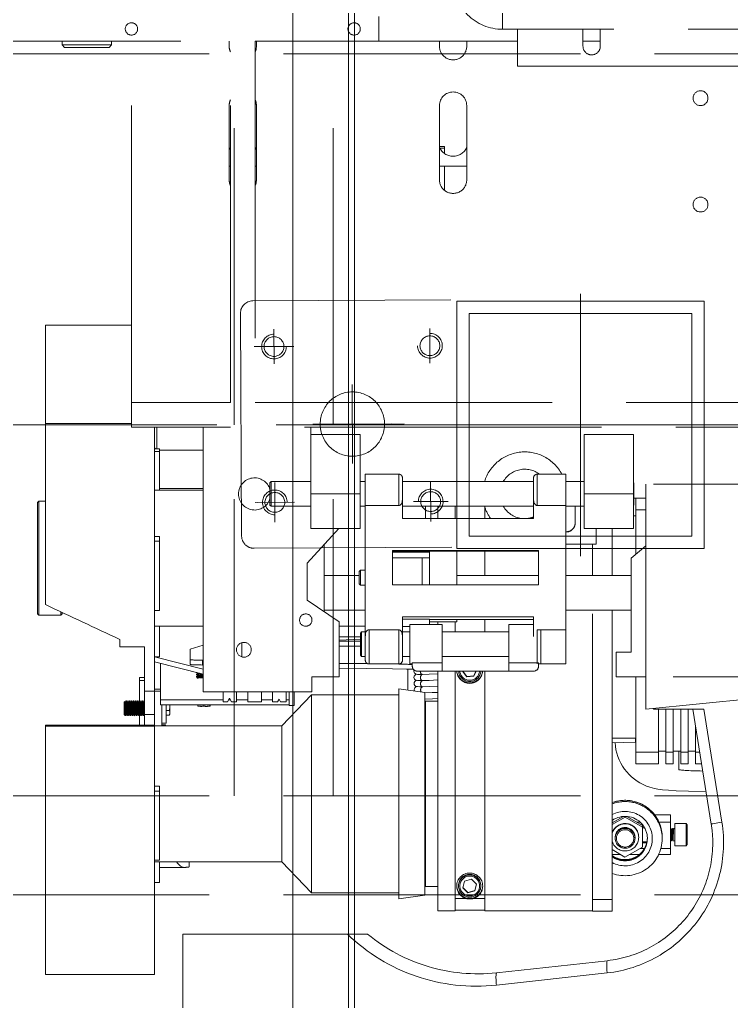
# Model space of a CAD drawing. Header units: millimetres. Extents: x 163705 to 1616509, y 81827 to 302547.
# Drawn here: x 598448.2 to 598735.9, y 146373.1 to 146770 of the extents above; entities that cross this region are included whole.
import ezdxf

# ---------------------------------------------------------------- set-up
doc = ezdxf.new("R2010")
doc.units = ezdxf.units.MM
doc.header["$LTSCALE"] = 10
doc.linetypes.add('ACAD_ISO02W100', pattern=[15, 12, -3])
doc.layers.add('1-虚线', color=8, linetype='ACAD_ISO02W100', lineweight=0)
doc.layers.add('1-设备轮廓', color=2, linetype='Continuous', lineweight=18)

# ---------------------------------------------------------------- blocks, each defined once
blk = doc.blocks.new('A$C3984b98f')
for p, q in [((66.85, 348.7), (66.85, 509.7)), ((-104.7, 364.37), (-59.92, 369.26)), ((-60, 364.28), (-104.77, 359.39)), ((78.29, 365.04), (78.29, 306.63)), ((122.29, 365.04), (78.29, 365.04)), ((122.29, 365.04), (122.29, 306.63)), ((-6.89, 348.7), (-7.86, 348.7)), ((0.28, 348.7), (-6.89, 348.7)), ((66.85, 348.7), (0.28, 348.7)), ((-106.71, 339.44), (-106.71, 334.64)), ((-106.71, 339.44), (-98.71, 339.44)), ((-98.71, 339.22), (-98.71, 339.44)), ((-55.21, 339.22), (-98.71, 339.22)), ((-98.71, 339.22), (-98.71, 217.7)), ((-55.21, 339.22), (-55.21, 242.32)), ((-55.21, 339), (-55.21, 334.21)), ((-43.21, 339), (-55.21, 339)), ((-36.21, 339.22), (-43.21, 339.22)), ((-43.21, 242.32), (-43.21, 339.22)), ((-43.21, 334.21), (-43.21, 339)), ((-36.21, 339.22), (-36.21, 242.34)), ((-106.71, 217.7), (-106.71, 334.64)), ((-98.71, 334.64), (-106.71, 334.64)), ((-50.71, 334.21), (-55.21, 334.21)), ((-55.21, 334.21), (-55.21, 242.32)), ((-43.21, 334.21), (-47.51, 334.21)), ((-30.92, 332.94), (-20.42, 334.44)), ((-20.42, 334.44), (-20.42, 325.39)), ((-243.86, 332.81), (256.14, 332.81)), ((-51.15, 331.2), (-51.87, 328.43)), ((-51.15, 331.06), (-51.84, 328.4)), ((-48.4, 331.98), (-51.15, 331.2)), ((-48.4, 331.83), (-51.15, 331.06)), ((-51.15, 331.06), (-51.15, 331.2)), ((-46.35, 329.97), (-48.4, 331.98)), ((-48.4, 331.83), (-48.4, 331.98)), ((-46.38, 329.86), (-48.4, 331.83)), ((-47.06, 327.2), (-46.35, 329.97)), ((-36.21, 293.47), (-36.21, 329.44)), ((-36.21, 329.44), (-31.21, 329.44)), ((-31.21, 293.47), (-31.21, 329.44)), ((-30.92, 332.94), (-30.92, 324.21)), ((-20.42, 331.94), (14.79, 331.94)), ((14.79, 293.58), (14.79, 331.94)), ((26.79, 319.44), (14.79, 331.94)), ((-53.61, 329.17), (-53.61, 328.99)), ((-51.87, 328.43), (-49.82, 326.43)), ((-49.82, 326.43), (-47.06, 327.2)), ((-44.61, 329.18), (-44.61, 329)), ((-30.92, 327.94), (-31.21, 327.94)), ((76.29, 327.81), (78.29, 327.81)), ((76.29, 327.81), (76.29, 319.44)), ((-30.92, 324.21), (-30.92, 250.94)), ((-20.42, 325.39), (-20.42, 249.44)), ((64.29, 321.5), (64.29, 319.45)), ((76.29, 321.7), (66.13, 321.7)), ((26.79, 293.07), (26.79, 319.44)), ((26.79, 319.44), (78.29, 319.44)), ((76.29, 318.79), (78.29, 318.79)), ((76.29, 290.81), (76.29, 318.79)), ((-130.21, 314.02), (-130.21, 316.49)), ((-130.21, 316.49), (-125.46, 316.49)), ((-130.21, 314.02), (-126.38, 314.02)), ((-130.21, 303.45), (-130.21, 314.02)), ((-119.73, 314.02), (-117.99, 314.02)), ((-118.9, 313.5), (-111.87, 317.5)), ((-117.64, 316.49), (-113.65, 316.49)), ((-111.87, 317.5), (-106.71, 314.48)), ((-110.14, 316.49), (-106.71, 316.49)), ((-137.03, 312.49), (-136.53, 312.99)), ((-137.03, 312.49), (-137.03, 309.39)), ((-136.53, 309.5), (-136.53, 312.99)), ((-136.53, 312.99), (-132.03, 312.99)), ((-132.03, 309.5), (-132.03, 312.99)), ((-132.03, 310.99), (-131.22, 310.99)), ((-130.94, 310.36), (-131.25, 310.88)), ((-130.9, 310.45), (-131.21, 310.98)), ((-130.62, 310.88), (-130.94, 310.36)), ((-130.6, 310.98), (-130.92, 310.43)), ((-130.59, 310.99), (-130.47, 310.99)), ((-130.21, 310.39), (-130.5, 310.88)), ((-130.21, 310.55), (-130.46, 310.98)), ((-126.92, 310.04), (-126.92, 309.55)), ((-126.92, 309.55), (-126.92, 310.04)), ((-120.74, 311.33), (-118.91, 311.33)), ((-118.91, 311.54), (-120.69, 311.54)), ((-120.68, 311.61), (-118.91, 311.61)), ((-118.9, 311.81), (-120.63, 311.82)), ((-118.94, 305.43), (-118.9, 313.5)), ((-115.92, 309.94), (-115.92, 309.55)), ((-107.92, 309.94), (-107.92, 309.55)), ((-137.03, 309.39), (-137.03, 304.49)), ((-136.53, 303.99), (-136.53, 309.5)), ((-132.03, 303.99), (-132.03, 309.5)), ((-132.03, 305.99), (-131.59, 305.99)), ((-131.26, 306.55), (-131.58, 306)), ((-131.19, 307.06), (-131.5, 306.66)), ((-131.06, 308.93), (-131.38, 309.05)), ((-130.97, 306), (-131.28, 306.52)), ((-130.87, 306.66), (-131.19, 307.06)), ((-130.75, 309.05), (-131.06, 308.93)), ((-130.96, 305.99), (-130.84, 305.99)), ((-130.51, 306.55), (-130.83, 306)), ((-130.44, 307.06), (-130.75, 306.66)), ((-130.31, 308.93), (-130.63, 309.05)), ((-130.22, 306), (-130.53, 306.52)), ((-130.21, 306.77), (-130.44, 307.06)), ((-130.21, 308.97), (-130.31, 308.93)), ((-130.21, 305.99), (-130.21, 305.99)), ((-119.77, 305.65), (-118.94, 305.65)), ((-117.42, 309.55), (-117.42, 309.43)), ((78.29, 306.63), (78.29, 264.58)), ((122.29, 306.63), (122.29, 264.58)), ((-143.78, 257.7), (-151.06, 303.37)), ((-146.75, 304.14), (-139.35, 257.7)), ((-137.03, 304.49), (-136.53, 303.99)), ((-136.53, 303.99), (-132.03, 303.99)), ((-125.62, 303.45), (-130.21, 303.45)), ((-130.21, 300.5), (-130.21, 303.45)), ((-111.96, 301.35), (-118.94, 305.43)), ((-118.94, 304.73), (-118.94, 305.43)), ((-112.68, 301.08), (-118.94, 304.73)), ((-116.74, 303.45), (-118.04, 303.45)), ((-106.71, 304.34), (-111.96, 301.35)), ((-106.71, 303.65), (-111.24, 301.07)), ((-106.71, 303.45), (-107.07, 303.45)), ((-130.21, 300.49), (-130.21, 300.5)), ((-130.21, 300.49), (-123.87, 300.49)), ((-111.96, 301.05), (-111.96, 301.35)), ((-243.86, 292.81), (256.14, 292.81)), ((-36.21, 254.44), (-36.21, 293.47)), ((-31.21, 254.44), (-31.21, 293.47)), ((6.14, 292.81), (6.14, -7.19)), ((14.79, 251.94), (14.79, 293.58)), ((26.79, 264.44), (26.79, 293.07)), ((46.14, 292.81), (46.14, -7.19)), ((76.29, 290.81), (78.29, 290.81)), ((76.29, 288.89), (76.29, 290.81)), ((76.29, 288.89), (78.29, 288.89)), ((-133.57, 282.1), (-133.57, 274.73)), ((-142.88, 279.86), (-140.41, 279.86)), ((-140.41, 279.86), (-140.41, 275.06)), ((-137.41, 275.06), (-137.41, 279.86)), ((-137.41, 279.86), (-134.41, 279.86)), ((-134.41, 279.86), (-134.41, 275.06)), ((-131.41, 275.06), (-131.41, 279.86)), ((-131.41, 279.86), (-128.41, 279.86)), ((-128.41, 279.86), (-128.41, 275.06)), ((-125.41, 275.06), (-125.41, 279.86)), ((-125.41, 279.86), (-116.21, 279.86)), ((-116.21, 275.06), (-116.21, 279.86)), ((-140.41, 275.06), (-142.12, 275.06)), ((-140.41, 275.06), (-140.41, 264.36)), ((-140.41, 274.73), (-137.41, 274.73)), ((-137.41, 257.7), (-137.41, 275.06)), ((-134.41, 275.06), (-137.41, 275.06)), ((-134.41, 275.06), (-134.41, 257.7)), ((-134.41, 274.73), (-131.41, 274.73)), ((-131.41, 257.7), (-131.41, 275.06)), ((-128.41, 275.06), (-131.41, 275.06)), ((-128.41, 275.06), (-128.41, 257.7)), ((-128.41, 274.73), (-125.41, 274.73)), ((-116.21, 275.06), (-125.41, 275.06)), ((-125.41, 257.7), (-125.41, 275.06)), ((-116.21, 244.7), (-116.21, 275.06)), ((-106.71, 271.33), (-116.08, 271.12)), ((-116.08, 271.12), (-116.08, 269.5)), ((-116.21, 269.5), (-116.21, 244.7)), ((-116.21, 269.5), (-106.71, 269.5)), ((26.79, 264.44), (14.79, 251.94)), ((26.79, 264.44), (78.29, 264.44)), ((73.58, 256), (73.58, 263.34)), ((73.58, 263.34), (75.29, 263.34)), ((73.8, 264.01), (73.8, 264.44)), ((73.8, 264.01), (75.29, 264.01)), ((75.29, 256), (75.29, 264.44)), ((78.29, 264.16), (78.29, 264.58)), ((122.29, 264.58), (78.29, 264.58)), ((78.29, 264.16), (78.29, 259.87)), ((82.29, 264.16), (78.29, 264.16)), ((82.29, 264.16), (82.29, 259.87)), ((122.29, 264.15), (82.29, 264.15)), ((84.29, 264.15), (84.29, 260.16)), ((122.29, 264.15), (122.29, 264.58)), ((73.58, 260.12), (72.22, 260.12)), ((73.58, 258.19), (72.22, 258.19)), ((78.29, 259.87), (78.29, 250.46)), ((78.29, 259.87), (82.29, 259.87)), ((82.57, 260.34), (82.29, 259.86)), ((82.55, 260.25), (82.29, 259.82)), ((82.29, 259.87), (82.29, 232.53)), ((82.42, 258.16), (82.29, 258.1)), ((82.85, 258.01), (82.53, 258.16)), ((82.58, 260.34), (82.68, 260.34)), ((82.98, 259.71), (82.66, 260.25)), ((83.01, 259.8), (82.69, 260.34)), ((83.17, 258.16), (82.85, 258.01)), ((83.3, 260.25), (82.98, 259.71)), ((83.32, 260.34), (83, 259.78)), ((83.6, 258.01), (83.28, 258.16)), ((83.33, 260.34), (83.43, 260.34)), ((83.73, 259.71), (83.41, 260.25)), ((83.76, 259.8), (83.44, 260.34)), ((83.92, 258.16), (83.6, 258.01)), ((84.05, 260.25), (83.73, 259.71)), ((84.07, 260.34), (83.75, 259.78)), ((84.35, 258.01), (84.03, 258.16)), ((84.08, 260.34), (84.18, 260.34)), ((84.48, 259.71), (84.16, 260.25)), ((84.51, 259.8), (84.19, 260.34)), ((84.67, 258.16), (84.35, 258.01)), ((84.8, 260.25), (84.48, 259.71)), ((84.82, 260.34), (84.5, 259.78)), ((85.1, 258.01), (84.78, 258.16)), ((84.83, 260.34), (84.93, 260.34)), ((85.23, 259.71), (84.91, 260.25)), ((85.26, 259.8), (84.94, 260.34)), ((85.42, 258.16), (85.1, 258.01)), ((85.55, 260.25), (85.23, 259.71)), ((85.57, 260.34), (85.25, 259.78)), ((85.85, 258.01), (85.53, 258.16)), ((85.58, 260.34), (85.68, 260.34)), ((85.98, 259.71), (85.66, 260.25)), ((86.01, 259.8), (85.69, 260.34)), ((86.17, 258.16), (85.85, 258.01)), ((86.3, 260.25), (85.98, 259.71)), ((86.32, 260.34), (86, 259.78)), ((86.6, 258.01), (86.28, 258.16)), ((86.33, 260.34), (86.43, 260.34)), ((86.73, 259.71), (86.41, 260.25)), ((86.76, 259.8), (86.44, 260.34)), ((86.92, 258.16), (86.6, 258.01)), ((87.05, 260.25), (86.73, 259.71)), ((87.07, 260.34), (86.75, 259.78)), ((87.35, 258.01), (87.03, 258.16)), ((87.08, 260.34), (87.18, 260.34)), ((87.48, 259.71), (87.16, 260.25)), ((87.51, 259.8), (87.19, 260.34)), ((87.67, 258.16), (87.35, 258.01)), ((87.8, 260.25), (87.48, 259.71)), ((87.82, 260.34), (87.5, 259.78)), ((88.1, 258.01), (87.78, 258.16)), ((87.83, 260.34), (87.93, 260.34)), ((88.23, 259.71), (87.91, 260.25)), ((88.26, 259.8), (87.94, 260.34)), ((88.42, 258.16), (88.1, 258.01)), ((88.55, 260.25), (88.23, 259.71)), ((88.57, 260.34), (88.25, 259.78)), ((88.85, 258.01), (88.53, 258.16)), ((88.58, 260.34), (88.68, 260.34)), ((88.98, 259.71), (88.66, 260.25)), ((89.01, 259.8), (88.69, 260.34)), ((89.17, 258.16), (88.85, 258.01)), ((89.3, 260.25), (88.98, 259.71)), ((89.32, 260.34), (89, 259.78)), ((89.6, 258.01), (89.28, 258.16)), ((89.33, 260.34), (89.43, 260.34)), ((89.73, 259.71), (89.41, 260.25)), ((89.76, 259.8), (89.44, 260.34)), ((89.92, 258.16), (89.6, 258.01)), ((90.05, 260.25), (89.73, 259.71)), ((90.07, 260.34), (89.75, 259.78)), ((90.08, 260.34), (90.07, 260.34)), ((90.08, 260.34), (90.08, 260.34)), ((90.08, 260.34), (90.08, 255.25)), ((90.58, 259.84), (90.08, 260.34)), ((90.58, 255.6), (90.58, 259.84)), ((-120.35, 257.7), (-251.35, 244.7)), ((-143.78, 257.7), (-123.35, 257.7)), ((-123.35, 257.7), (-123.35, 257.4)), ((-120.35, 257.7), (-120.35, 244.7)), ((-36.21, 254.44), (-31.21, 254.44)), ((-30.92, 255.94), (-31.21, 255.94)), ((21.86, 256.2), (23.86, 256.2)), ((21.86, 250.7), (21.86, 256.2)), ((23.86, 250.7), (23.86, 256.2)), ((75.86, 256), (23.86, 256)), ((25.08, 254.8), (25.08, 254.76)), ((27.33, 254.8), (25.08, 254.8)), ((27.38, 254.76), (25.08, 254.76)), ((25.08, 254.76), (25.08, 250.7)), ((27.35, 254.76), (27.33, 254.8)), ((27.96, 253.61), (27.38, 254.76)), ((27.96, 253.61), (28.56, 254.76)), ((30.58, 254.76), (28.56, 254.76)), ((28.62, 254.8), (28.6, 254.76)), ((30.58, 254.8), (28.62, 254.8)), ((30.58, 254.76), (30.58, 254.8)), ((30.58, 254.76), (30.58, 250.7)), ((35.08, 254.8), (35.08, 254.76)), ((40.58, 254.8), (35.08, 254.8)), ((40.58, 254.76), (35.08, 254.76)), ((35.08, 250.7), (35.08, 254.76)), ((40.58, 254.76), (40.58, 254.8)), ((40.58, 254.76), (40.58, 250.7)), ((45.08, 254.8), (45.08, 254.76)), ((47.14, 254.8), (45.08, 254.8)), ((47.2, 254.76), (45.08, 254.76)), ((45.08, 250.7), (45.08, 254.76)), ((47.16, 254.76), (47.14, 254.8)), ((47.97, 253.22), (47.2, 254.76)), ((47.97, 253.22), (48.78, 254.76)), ((50.58, 254.76), (48.78, 254.76)), ((48.84, 254.8), (48.81, 254.76)), ((50.58, 254.8), (48.84, 254.8)), ((50.58, 254.8), (50.58, 254.76)), ((50.58, 254.76), (50.58, 250.7)), ((55.78, 256), (55.78, 256.32)), ((55.89, 256.44), (55.88, 256.45)), ((55.89, 256), (55.89, 256.44)), ((58.4, 256), (58.4, 256.49)), ((60.81, 256), (60.81, 256.43)), ((72.13, 256), (72.14, 256.05)), ((75.86, 254), (75.86, 256)), ((82.3, 255.25), (82.29, 255.26)), ((82.3, 255.25), (82.29, 255.11)), ((82.29, 254.34), (82.31, 254.34)), ((82.64, 254.91), (82.32, 254.35)), ((82.73, 255.64), (82.41, 255.25)), ((82.94, 254.35), (82.63, 254.89)), ((83.05, 255.25), (82.73, 255.64)), ((82.95, 254.34), (83.06, 254.34)), ((83.39, 254.91), (83.07, 254.35)), ((83.48, 255.64), (83.16, 255.25)), ((83.69, 254.35), (83.38, 254.89)), ((83.8, 255.25), (83.48, 255.64)), ((83.7, 254.34), (83.81, 254.34)), ((84.14, 254.91), (83.82, 254.35)), ((84.23, 255.64), (83.91, 255.25)), ((84.44, 254.35), (84.13, 254.89)), ((84.55, 255.25), (84.23, 255.64)), ((84.29, 254.61), (84.29, 246.07)), ((84.45, 254.34), (84.56, 254.34)), ((84.89, 254.91), (84.57, 254.35)), ((84.98, 255.64), (84.66, 255.25)), ((85.19, 254.35), (84.88, 254.89)), ((85.3, 255.25), (84.98, 255.64)), ((85.2, 254.34), (85.31, 254.34)), ((85.64, 254.91), (85.32, 254.35)), ((85.73, 255.64), (85.41, 255.25)), ((85.94, 254.35), (85.63, 254.89)), ((86.05, 255.25), (85.73, 255.64)), ((85.95, 254.34), (86.06, 254.34)), ((86.39, 254.91), (86.07, 254.35)), ((86.48, 255.64), (86.16, 255.25)), ((86.69, 254.35), (86.38, 254.89)), ((86.8, 255.25), (86.48, 255.64)), ((86.7, 254.34), (86.81, 254.34)), ((87.14, 254.91), (86.82, 254.35)), ((87.23, 255.64), (86.91, 255.25)), ((87.44, 254.35), (87.13, 254.89)), ((87.55, 255.25), (87.23, 255.64)), ((87.45, 254.34), (87.56, 254.34)), ((87.89, 254.91), (87.57, 254.35)), ((87.98, 255.64), (87.66, 255.25)), ((88.19, 254.35), (87.88, 254.89)), ((88.3, 255.25), (87.98, 255.64)), ((88.2, 254.34), (88.31, 254.34)), ((88.64, 254.91), (88.32, 254.35)), ((88.73, 255.64), (88.41, 255.25)), ((88.94, 254.35), (88.63, 254.89)), ((89.05, 255.25), (88.73, 255.64)), ((88.95, 254.34), (89.06, 254.34)), ((89.39, 254.91), (89.07, 254.35)), ((89.48, 255.64), (89.16, 255.25)), ((89.69, 254.35), (89.38, 254.89)), ((89.8, 255.25), (89.48, 255.64)), ((89.7, 254.34), (89.81, 254.34)), ((90.14, 254.91), (89.82, 254.35)), ((90.08, 255.25), (89.91, 255.25)), ((90.38, 255.46), (90.08, 255.25)), ((90.31, 254.58), (90.13, 254.89)), ((90.58, 254.84), (90.31, 254.58)), ((90.58, 254.84), (90.58, 255.6)), ((-30.92, 250.94), (-20.42, 249.44)), ((-20.42, 251.94), (14.79, 251.94)), ((14.65, 250.7), (58.65, 250.7)), ((14.65, 250.7), (14.65, 244.7)), ((23.86, 254), (25.08, 254)), ((27.77, 254), (28.16, 254)), ((30.58, 254), (35.08, 254)), ((40.58, 254), (45.08, 254)), ((47.58, 254), (48.38, 254)), ((50.58, 254), (75.86, 254)), ((58.65, 250.7), (58.65, 143.7)), ((75.86, 239.14), (75.86, 254)), ((78.29, 250.43), (75.86, 250.43)), ((78.29, 205.64), (78.29, 250.46)), ((82.29, 250.46), (78.29, 250.46)), ((82.29, 232.53), (82.29, 250.46)), ((-24.14, 241.5), (-24.14, 249.98)), ((78.29, 249.61), (75.86, 249.61)), ((82.29, 246.07), (84.29, 246.07)), ((84.29, 246.07), (84.29, 244.93)), ((-251.35, 244.7), (-120.35, 244.7)), ((-120.35, 244.7), (-108.35, 244.7)), ((-120.35, 244.7), (-120.35, 166.7)), ((-108.35, 244.7), (-108.35, 234.7)), ((-64.92, 242.34), (-74.92, 242.34)), ((-64.92, 242.34), (-64.92, 238.95)), ((-37.92, 242.32), (-64.92, 242.32)), ((-50.81, 244.35), (-51.7, 242.32)), ((-50.81, 244.21), (-51.63, 242.32)), ((-47.97, 244.68), (-50.81, 244.35)), ((-47.97, 244.53), (-50.81, 244.21)), ((-50.81, 244.21), (-50.81, 244.35)), ((-46.26, 242.38), (-47.97, 244.68)), ((-47.97, 244.53), (-47.97, 244.68)), ((-46.32, 242.32), (-47.97, 244.53)), ((-46.29, 242.32), (-46.26, 242.38)), ((-27.92, 242.34), (-37.92, 242.34)), ((-37.92, 238.95), (-37.92, 242.34)), ((3.65, 244.7), (14.65, 244.7)), ((3.65, 222.39), (3.65, 244.7)), ((58.65, 243.58), (78.29, 238.51)), ((60.42, 244.92), (60.91, 245.26)), ((60.91, 244.61), (60.42, 244.92)), ((60.42, 244.17), (60.91, 244.51)), ((60.91, 243.86), (60.42, 244.17)), ((60.42, 243.43), (60.91, 243.76)), ((60.91, 243.11), (60.42, 243.43)), ((61.26, 244.53), (60.71, 244.85)), ((61.26, 243.78), (60.71, 244.1)), ((61.26, 243.03), (60.71, 243.35)), ((60.77, 244.81), (61.26, 245.1)), ((60.77, 244.06), (61.26, 244.35)), ((60.77, 243.32), (61.26, 243.6)), ((60.82, 243.02), (60.91, 243.01)), ((60.89, 243), (60.91, 243.01)), ((61.29, 244.49), (61.29, 244.39)), ((61.29, 243.74), (61.29, 243.64)), ((61.29, 242.99), (61.29, 242.89)), ((82.29, 244.93), (84.29, 244.93)), ((-87.92, 230.7), (-87.92, 239.44)), ((-76.92, 239.44), (-87.92, 239.44)), ((-77.92, 231.56), (-77.92, 239.44)), ((-76.92, 239.44), (-77.92, 239.44)), ((-76.92, 240.42), (-76.92, 238.95)), ((-64.92, 238.95), (-76.92, 238.95)), ((-76.42, 239.44), (-76.42, 230.7)), ((-64.92, 231.56), (-64.92, 238.95)), ((-37.92, 238.95), (-37.92, 231.56)), ((-25.92, 238.95), (-37.92, 238.95)), ((-25.92, 240.42), (-25.92, 238.95)), ((-24.92, 239.44), (-25.92, 239.44)), ((-24.92, 231.56), (-24.92, 239.44)), ((-20.42, 239.41), (-20.42, 239.44)), ((-8.42, 239.44), (-20.42, 239.44)), ((-20.42, 230.7), (-20.42, 239.41)), ((-8.42, 239.44), (-8.42, 230.7)), ((58.65, 241.58), (78.29, 236.51)), ((58.65, 239.86), (58.86, 239.86)), ((58.86, 237.91), (58.86, 239.86)), ((63.86, 239.65), (63.86, 237.7)), ((-108.35, 234.7), (-114.35, 234.7)), ((-114.35, 234.7), (-114.35, 196.7)), ((-64.92, 236.44), (-37.92, 236.44)), ((-24.92, 236.44), (-21.92, 236.44)), ((-21.92, 237.94), (-21.92, 237.91)), ((-21.92, 237.91), (-21.92, 228.4)), ((-6.92, 230.84), (-6.92, 237.94)), ((-6.92, 236.44), (-5.42, 236.44)), ((-4.92, 235.94), (-5.42, 236.44)), ((-5.42, 236.44), (-5.42, 226.44)), ((-4.92, 226.94), (-4.92, 235.94)), ((43.02, 230.83), (43.02, 236.57)), ((45.08, 233.08), (45.08, 234.31)), ((45.08, 233.08), (45.08, 234.31)), ((58.65, 237.91), (58.86, 237.91)), ((63.86, 233.42), (63.86, 237.7)), ((76.29, 236.51), (78.29, 236.51)), ((76.29, 236.51), (76.29, 224.17)), ((-87.92, 225.62), (-87.92, 230.7)), ((-77.92, 225.62), (-77.92, 231.56)), ((-76.42, 230.7), (-76.42, 225.62)), ((-64.92, 223.44), (-64.92, 231.56)), ((-37.92, 231.56), (-37.92, 223.44)), ((-24.92, 223.44), (-24.92, 231.56)), ((-20.42, 225.62), (-20.42, 230.7)), ((-8.42, 230.7), (-8.42, 225.62)), ((-6.92, 228.4), (-6.92, 230.84)), ((63.86, 233.42), (58.65, 231.87)), ((92.29, 232.53), (82.29, 232.53)), ((92.29, 229.51), (92.29, 232.53)), ((-74.92, 228.4), (-74.92, 220.43)), ((-64.92, 226.44), (-37.92, 226.44)), ((-55.21, 226.44), (-55.21, 221.4)), ((-55.21, 226.44), (-55.21, 221.4)), ((-43.21, 222.38), (-43.21, 226.44)), ((-24.92, 226.44), (-21.92, 226.44)), ((-21.92, 220.43), (-21.92, 228.4)), ((-6.92, 228.4), (-6.92, 175.42)), ((-6.92, 226.44), (-5.42, 226.44)), ((-4.92, 226.94), (-5.42, 226.44)), ((-4.92, 229.37), (3.65, 229.75)), ((-4.92, 228.49), (3.65, 228.49)), ((-87.92, 225.62), (-87.92, 175.42)), ((-76.42, 225.62), (-87.92, 225.62)), ((-64.92, 223.44), (-74.92, 223.44)), ((-43.92, 222.38), (-32.92, 222.38)), ((-43.92, 222.38), (-43.92, 221.4)), ((-24.92, 223.44), (-37.92, 223.44)), ((-36.21, 222.38), (-36.21, 223.44)), ((-36.21, 223.44), (-36.21, 222.38)), ((-32.92, 223.44), (-32.92, 222.38)), ((-32.92, 222.38), (-32.92, 221.4)), ((-24.92, 224.25), (-21.92, 224.25)), ((-8.42, 225.62), (-20.42, 225.62)), ((-6.92, 224.17), (3.65, 224.17)), ((3.65, 222.39), (16.65, 213.7)), ((17.14, 224.2), (17.16, 224.2)), ((58.65, 224.17), (78.29, 224.17)), ((-32.92, 221.4), (-74.92, 221.4)), ((-32.92, 221.4), (-74.92, 221.4)), ((-74.92, 220.43), (-21.92, 220.43)), ((-32.92, 221.3), (-32.92, 221.4)), ((-32.92, 221.4), (-32.92, 221.4)), ((-32.92, 221.3), (-21.92, 221.3)), ((9.65, 218.38), (9.65, 191.1)), ((115.59, 219.17), (116.09, 219.67)), ((115.59, 219.17), (115.59, 218.62)), ((116.09, 218.38), (116.09, 219.67)), ((125.09, 219.67), (116.09, 219.67)), ((125.09, 219.67), (125.09, 201.69)), ((125.59, 219.17), (125.09, 219.67)), ((125.59, 201.58), (125.59, 219.17)), ((-87.92, 217.7), (-114.35, 217.7)), ((9.65, 217.7), (-6.92, 217.7)), ((76.29, 217.79), (78.29, 217.79)), ((76.29, 217.79), (76.29, 189.81)), ((122.29, 205.64), (122.29, 215.46)), ((16.65, 198.7), (16.65, 213.7)), ((125.59, 199.95), (125.59, 211.67)), ((-76.92, 207.49), (-76.92, 193.55)), ((-17.92, 207.49), (-76.92, 207.49)), ((-43.92, 207.49), (-43.92, 193.82)), ((-32.92, 207.49), (-32.92, 205.57)), ((-32.92, 207.49), (-32.92, 193.82)), ((-32.92, 207.49), (-32.92, 204.03)), ((-29.92, 207.49), (-29.92, 205.57)), ((-17.92, 193.55), (-17.92, 207.49)), ((-4.92, 207.52), (-6.92, 207.52)), ((-4.92, 207.52), (-4.92, 204.24)), ((-4.42, 207.02), (-4.92, 207.52)), ((-4.42, 204.29), (-4.42, 207.02)), ((-87.92, 203.7), (-114.35, 203.7)), ((-106.71, 184.7), (-106.71, 203.7)), ((-98.71, 203.7), (-98.71, 191.06)), ((-43.92, 203.7), (-76.92, 203.7)), ((-55.21, 203.7), (-55.21, 193.82)), ((-55.21, 203.7), (-55.21, 193.82)), ((-32.92, 205.57), (-32.92, 196.52)), ((-32.92, 204.03), (-32.92, 196.52)), ((-29.92, 205.57), (-29.92, 196.52)), ((-4.92, 204.24), (-4.92, 201.52)), ((-4.42, 202.02), (-4.42, 204.29)), ((9.65, 203.7), (-4.42, 203.7)), ((78.29, 143.7), (78.29, 205.64)), ((122.29, 142.22), (122.29, 205.64)), ((-4.92, 201.52), (-6.92, 201.52)), ((-4.42, 202.02), (-4.92, 201.52)), ((16.65, 198.7), (3.74, 184.7)), ((125.09, 201.69), (125.09, 173.67)), ((125.59, 174.17), (125.59, 201.58)), ((125.59, 199.95), (125.59, 181.67)), ((-114.35, 196.7), (-120.35, 191.7)), ((-116.21, 177.08), (-116.21, 195.15)), ((-116.21, 195.15), (-116.21, 179.54)), ((-93.86, 89.81), (-93.86, 195.81)), ((-29.92, 196.52), (-32.92, 196.52)), ((-32.92, 196.52), (-17.92, 196.52)), ((-120.35, 191.7), (-120.35, 166.7)), ((-100.21, 191.06), (-87.92, 191.06)), ((-100.21, 184.7), (-100.21, 191.06)), ((-93.86, 94.81), (-93.86, 190.81)), ((-43.92, 193.82), (-76.92, 193.82)), ((-76.92, 193.55), (-17.92, 193.55)), ((-43.92, 193.82), (-32.92, 193.82)), ((-41.94, 192.24), (38.06, 192.66)), ((-32.92, 194.25), (-17.92, 194.25)), ((-17.92, 193.82), (-32.92, 193.82)), ((-31.21, 193.82), (-31.21, 194.25)), ((9.38, 190.81), (9.65, 191.35)), ((43.55, 97.68), (43.08, 187.68)), ((76.29, 189.81), (78.29, 189.81)), ((76.29, 189.81), (76.29, 187.9)), ((76.29, 187.9), (78.29, 187.9)), ((-115.35, 170.7), (-115.35, 184.7)), ((-115.35, 184.7), (-95.35, 184.7)), ((-95.35, 170.7), (-95.35, 184.7)), ((-4.85, 184.7), (-4.85, 170.7)), ((-4.85, 184.7), (15.15, 184.7)), ((15.15, 170.7), (15.15, 184.7)), ((-116.21, 179.54), (-116.21, 179.5)), ((-116.21, 179.5), (-115.35, 179.5)), ((-91.71, 175.7), (-91.71, 182.56)), ((-74.92, 172.64), (-74.92, 180.6)), ((-74.92, 180.6), (-21.92, 180.6)), ((-55.21, 180.6), (-55.21, 176.02)), ((-55.21, 180.6), (-55.21, 176.02)), ((-43.21, 175.7), (-43.21, 180.6)), ((-36.21, 175.7), (-36.21, 180.6)), ((-36.21, 180.6), (-36.21, 175.7)), ((-33.39, 181.79), (-33.3, 165.79)), ((-33.38, 180.79), (-33.31, 166.79)), ((-31.21, 175.7), (-31.21, 180.6)), ((-21.92, 180.6), (-21.92, 172.64)), ((29.61, 182.11), (29.7, 166.11)), ((29.62, 181.11), (29.69, 167.11)), ((-120.35, 177.08), (-116.21, 177.08)), ((-116.21, 172.42), (-116.21, 177.08)), ((-115.38, 175.2), (-115.35, 175.23)), ((-115.38, 175.2), (-115.38, 166.42)), ((-87.92, 175.7), (-95.35, 175.7)), ((-76.42, 175.42), (-87.92, 175.42)), ((-87.92, 169.96), (-87.92, 175.42)), ((-76.42, 175.42), (-76.42, 169.96)), ((-21.92, 175.7), (-74.92, 175.7)), ((-6.92, 175.42), (-20.42, 175.42)), ((-20.42, 169.96), (-20.42, 175.42)), ((-4.85, 175.7), (-6.92, 175.7)), ((-6.92, 169.96), (-6.92, 175.42)), ((31.12, 175.7), (15.15, 175.7)), ((31.12, 175.7), (31.12, 165.95)), ((31.62, 175.2), (31.12, 175.7)), ((31.62, 166.42), (31.62, 175.2)), ((-120.35, 172.42), (-115.38, 172.42)), ((-115.35, 170.7), (-95.35, 170.7)), ((-115.35, 146.7), (-115.35, 170.7)), ((-95.35, 170.7), (-95.35, 146.7)), ((-74.92, 164.2), (-74.92, 172.64)), ((-40.34, 173.75), (-26.34, 173.82)), ((-21.92, 172.64), (-21.92, 164.2)), ((-4.85, 170.7), (15.15, 170.7)), ((-4.85, 170.7), (-4.85, 146.7)), ((15.15, 170.7), (15.15, 146.7)), ((37.65, 174.16), (21.65, 174.07)), ((36.65, 174.15), (22.65, 174.08)), ((125.09, 173.67), (122.29, 173.67)), ((125.59, 174.17), (125.09, 173.67)), ((-243.35, 166.7), (-115.38, 166.7)), ((-87.92, 162.7), (-87.92, 169.96)), ((-76.42, 169.96), (-76.42, 162.7)), ((-20.42, 162.7), (-20.42, 169.96)), ((-6.92, 162.7), (-6.92, 169.96)), ((58.65, 169.17), (78.29, 169.17)), ((58.65, 168.44), (76.29, 168.44)), ((76.29, 169.17), (76.29, 153.61)), ((-115.38, 166.42), (-115.38, 166.2)), ((-115.38, 166.2), (-115.35, 166.17)), ((-87.92, 165.7), (-95.35, 165.7)), ((-21.92, 165.7), (-74.92, 165.7)), ((-4.85, 165.7), (-6.92, 165.7)), ((31.12, 165.7), (15.15, 165.7)), ((31.62, 166.2), (31.12, 165.7)), ((31.12, 165.95), (31.12, 165.7)), ((31.62, 166.2), (31.62, 166.42)), ((-76.42, 162.7), (-87.92, 162.7)), ((-6.92, 162.7), (-20.42, 162.7)), ((-1.76, 158.45), (-1.6, 126.45)), ((58.65, 153.03), (76.29, 153.03)), ((76.29, 153.61), (78.29, 153.61)), ((76.29, 153.61), (76.29, 152.47)), ((76.29, 152.47), (78.29, 152.47)), ((77.29, 152.47), (77.29, 143.7)), ((78.29, 152.03), (77.85, 152.47)), ((-252.4, 143.7), (87.6, 143.7)), ((-115.35, 146.7), (-95.35, 146.7)), ((-4.85, 146.7), (15.15, 146.7)), ((15.15, 143.7), (15.15, 146.7)), ((87.6, 133.7), (87.6, 143.7)), ((-246.86, 142.81), (269.14, 142.81)), ((-40.86, 142.81), (-146.86, 142.81)), ((-45.86, 142.81), (-141.86, 142.81)), ((9.32, 142.51), (-22.68, 142.34)), ((14.32, 142.53), (-17.68, 142.37)), ((-16.86, 142.81), (29.14, 142.81)), ((122.29, 142.22), (87.6, 142.22)), ((122.29, 142.22), (122.29, 102.47)), ((37.6, 133.7), (-242.4, 133.7)), ((37.6, -12.3), (37.6, 133.7)), ((47.6, 133.7), (47.6, -12.3)), ((87.6, 133.7), (47.6, 133.7)), ((87.6, 133.7), (87.6, -12.3)), ((-32.98, 103.79), (-33.05, 117.79)), ((30.02, 104.11), (29.94, 118.11)), ((37.98, 111.16), (21.98, 111.07)), ((36.98, 111.15), (22.98, 111.08)), ((122.29, 102.47), (87.6, 102.47)), ((122.29, 102.42), (87.6, 102.42)), ((122.29, 102.42), (122.29, 102.47)), ((-41.42, 92.24), (38.58, 92.66)), ((-38.9, 38.2), (-38.9, 47.94)), ((-47.9, 43.7), (-47.9, 13.7)), ((-36.9, 13.7), (-36.9, 43.7)), ((37.1, 43.7), (37.1, 13.7)), ((48.1, 13.7), (48.1, 43.7)), ((-36.9, 38.2), (-47.9, 38.2)), ((37.6, 38.2), (37.1, 38.2)), ((48.1, 38.2), (47.6, 38.2)), ((-38.9, 30.9), (-38.9, 33.07)), ((-38.9, 30.2), (-38.9, 30.9)), ((-37.05, 30.9), (-38.9, 30.9)), ((-38.9, 30.2), (-36.9, 30.2)), ((-68.4, -2.3), (-228.4, -2.3)), ((-68.4, -2.3), (-68.4, -17.16)), ((-243.86, -7.19), (256.14, -7.19)), ((-101.9, -17.16), (-101.9, -10.3)), ((-94.9, -10.3), (-94.9, -17.16)), ((-47.9, -10.3), (-47.9, -12.3)), ((-36.9, -12.3), (-36.9, -10.3)), ((37.1, -10.3), (37.1, -12.3)), ((48.1, -12.3), (48.1, -10.3)), ((96.6, -9.8), (95.6, -10.8)), ((115.38, -10.8), (95.6, -10.8)), ((95.6, -12.3), (95.6, -10.8)), ((114.4, -9.8), (96.6, -9.8)), ((114.6, -9.8), (114.4, -9.8)), ((114.6, -9.8), (115.6, -10.8)), ((115.6, -10.8), (115.38, -10.8)), ((115.6, -12.3), (115.6, -10.8)), ((-94.9, -12.3), (-101.9, -12.3)), ((-68.4, -12.3), (-12.4, -12.3)), ((187.6, -12.3), (-12.4, -12.3)), ((-12.4, -22.3), (-12.4, -12.3)), ((-257.4, -17.16), (-62.4, -17.16)), ((-62.4, -82.16), (-62.4, -17.16))]:
    blk.add_line(p, q)
for points in [[(-104.77, 359.39), (-104.73, 359.41), (-104.7, 359.43), (-104.65, 359.52), (-104.55, 359.94), (-104.5, 360.62), (-104.49, 361.45), (-104.58, 363.17), (-104.7, 364.37)], [(67.74, 321.12), (67.24, 321.41), (66.75, 321.6), (66.28, 321.69), (66.13, 321.7)], [(69.43, 319.44), (68.88, 320.11), (68.31, 320.67), (67.74, 321.12)], [(-131.38, 309.05), (-131.3, 310.36), (-131.25, 310.88)], [(-130.62, 310.88), (-130.65, 310.62), (-130.75, 309.05)], [(-130.63, 309.05), (-130.55, 310.36), (-130.5, 310.88)], [(-130.87, 306.66), (-130.92, 306.15), (-130.94, 306.02), (-130.95, 306), (-130.96, 305.99), (-130.96, 305.99), (-130.96, 305.99)], [(-146.75, 304.14), (-146.75, 304.14), (-146.76, 304.14), (-146.76, 304.14), (-146.81, 304.12), (-147.33, 304.01), (-150.01, 303.54), (-151.06, 303.37)], [(-144.65, 290.97), (-137.49, 290.85), (-132.56, 290.68), (-129.44, 290.51), (-127.06, 290.3), (-125.08, 290.03), (-123.75, 289.77), (-121.96, 289.28), (-120.55, 288.78), (-119.45, 288.31), (-117.93, 287.52), (-116.85, 286.85), (-115.67, 286.01), (-114.56, 285.09), (-113.52, 284.1), (-112.56, 283.04), (-111.68, 281.91), (-110.88, 280.73), (-110.16, 279.49), (-109.54, 278.2), (-109.01, 276.88), (-108.57, 275.52), (-108.23, 274.13), (-108, 272.72), (-107.86, 271.3)], [(72.12, 259.53), (72.11, 259.82), (72.22, 260.12)], [(82.55, 260.25), (82.47, 259.27), (82.42, 258.16)], [(82.53, 258.16), (82.6, 259.55), (82.66, 260.25)], [(83.3, 260.25), (83.22, 259.27), (83.17, 258.16)], [(83.28, 258.16), (83.35, 259.55), (83.41, 260.25)], [(84.05, 260.25), (83.97, 259.27), (83.92, 258.16)], [(84.03, 258.16), (84.1, 259.55), (84.16, 260.25)], [(84.8, 260.25), (84.72, 259.27), (84.67, 258.16)], [(84.78, 258.16), (84.85, 259.55), (84.91, 260.25)], [(85.55, 260.25), (85.47, 259.27), (85.42, 258.16)], [(85.53, 258.16), (85.6, 259.55), (85.66, 260.25)], [(86.3, 260.25), (86.22, 259.27), (86.17, 258.16)], [(86.28, 258.16), (86.35, 259.55), (86.41, 260.25)], [(87.05, 260.25), (86.97, 259.27), (86.92, 258.16)], [(87.03, 258.16), (87.1, 259.55), (87.16, 260.25)], [(87.8, 260.25), (87.72, 259.27), (87.67, 258.16)], [(87.78, 258.16), (87.85, 259.55), (87.91, 260.25)], [(88.55, 260.25), (88.47, 259.27), (88.42, 258.16)], [(88.53, 258.16), (88.6, 259.55), (88.66, 260.25)], [(89.3, 260.25), (89.22, 259.27), (89.17, 258.16)], [(89.28, 258.16), (89.35, 259.55), (89.41, 260.25)], [(90.05, 260.25), (89.97, 259.27), (89.92, 258.16)], [(55.88, 256.45), (55.87, 256.48), (55.86, 256.49), (55.85, 256.5), (55.84, 256.5), (55.84, 256.5), (55.83, 256.49), (55.81, 256.46), (55.78, 256.32)], [(60.73, 256.44), (60.75, 256.48), (60.76, 256.49), (60.76, 256.49), (60.77, 256.49), (60.77, 256.49), (60.78, 256.48), (60.79, 256.47), (60.81, 256.43)], [(82.32, 254.35), (82.33, 254.37), (82.34, 254.45), (82.41, 255.25)], [(83.05, 255.25), (83, 254.56), (82.97, 254.38), (82.96, 254.36), (82.96, 254.35), (82.95, 254.34), (82.95, 254.34)], [(83.8, 255.25), (83.75, 254.56), (83.72, 254.38), (83.71, 254.36), (83.71, 254.35), (83.7, 254.34), (83.7, 254.34)], [(84.55, 255.25), (84.5, 254.56), (84.47, 254.38), (84.46, 254.36), (84.46, 254.35), (84.45, 254.34), (84.45, 254.34)], [(84.57, 254.35), (84.58, 254.37), (84.59, 254.45), (84.66, 255.25)], [(85.3, 255.25), (85.25, 254.56), (85.22, 254.38), (85.21, 254.36), (85.21, 254.35), (85.2, 254.34), (85.2, 254.34)], [(85.32, 254.35), (85.33, 254.37), (85.34, 254.45), (85.41, 255.25)], [(86.05, 255.25), (86, 254.56), (85.97, 254.38), (85.96, 254.36), (85.96, 254.35), (85.95, 254.34), (85.95, 254.34)], [(86.07, 254.35), (86.08, 254.37), (86.09, 254.45), (86.16, 255.25)], [(86.8, 255.25), (86.75, 254.56), (86.72, 254.38), (86.71, 254.36), (86.71, 254.35), (86.7, 254.34), (86.7, 254.34)], [(86.82, 254.35), (86.83, 254.37), (86.84, 254.45), (86.91, 255.25)], [(87.55, 255.25), (87.5, 254.56), (87.47, 254.38), (87.46, 254.36), (87.46, 254.35), (87.45, 254.34), (87.45, 254.34)], [(87.57, 254.35), (87.58, 254.37), (87.59, 254.45), (87.66, 255.25)], [(88.3, 255.25), (88.25, 254.56), (88.22, 254.38), (88.21, 254.36), (88.21, 254.35), (88.2, 254.34), (88.2, 254.34)], [(88.32, 254.35), (88.33, 254.37), (88.34, 254.45), (88.41, 255.25)], [(89.05, 255.25), (89, 254.56), (88.97, 254.38), (88.96, 254.36), (88.96, 254.35), (88.95, 254.34), (88.95, 254.34)], [(89.8, 255.25), (89.75, 254.56), (89.72, 254.38), (89.71, 254.36), (89.71, 254.35), (89.7, 254.34), (89.7, 254.34)], [(89.82, 254.35), (89.83, 254.37), (89.84, 254.45), (89.91, 255.25)], [(90.31, 254.58), (90.32, 254.59), (90.32, 254.6), (90.33, 254.68), (90.38, 255.46)], [(-30.92, 253.63), (-34.04, 253.53), (-36.21, 253.4)], [(-30.92, 251.14), (-33.94, 251.04), (-36.21, 250.91)], [(-30.1, 248.65), (-32.73, 248.59), (-36.21, 248.41)], [(-30.06, 246.16), (-32.7, 246.1), (-36.21, 245.92)], [(-26.63, 247.34), (-26.71, 247.76), (-26.89, 248.08), (-27.17, 248.35), (-27.57, 248.54), (-28.04, 248.61), (-28.98, 248.64), (-30.1, 248.65)], [(-26.59, 244.85), (-26.67, 245.27), (-26.85, 245.59), (-27.12, 245.86), (-27.53, 246.05), (-28, 246.12), (-28.94, 246.15), (-30.06, 246.16)], [(-27.7, 248.57), (-27.28, 248.74), (-26.95, 249.03), (-26.74, 249.4), (-26.67, 249.83)], [(-27.66, 246.08), (-27.24, 246.25), (-26.91, 246.54), (-26.7, 246.91), (-26.63, 247.34)], [(-30.02, 243.67), (-32.68, 243.61), (-36.21, 243.42)], [(-26.55, 242.36), (-26.63, 242.78), (-26.81, 243.1), (-27.08, 243.36), (-27.49, 243.55), (-27.96, 243.63), (-28.9, 243.66), (-30.02, 243.67)], [(-27.62, 243.59), (-27.2, 243.75), (-26.87, 244.04), (-26.66, 244.42), (-26.59, 244.85)], [(60.91, 244.61), (60.3, 244.68), (58.65, 244.79)], [(58.65, 244.68), (60.3, 244.58), (60.91, 244.51)], [(60.91, 243.86), (60.3, 243.93), (58.65, 244.04)], [(58.65, 243.93), (60.3, 243.83), (60.91, 243.76)], [(-26.33, 241.58), (-23.63, 241.48), (-17.88, 241.35), (-7.2, 241.23), (3.65, 241.17)], [(-20.42, 225.62), (-20.76, 225.68), (-21.07, 225.84), (-21.32, 226.09), (-21.52, 226.38), (-21.73, 226.87), (-21.85, 227.38), (-21.91, 228.07), (-21.92, 228.4)], [(-6.92, 228.4), (-6.93, 227.94), (-6.97, 227.48), (-7.06, 227.03), (-7.17, 226.69), (-7.32, 226.37), (-7.52, 226.08), (-7.78, 225.84), (-8.09, 225.67), (-8.42, 225.62)], [(-76.42, 175.42), (-76.17, 175.39), (-75.95, 175.3), (-75.72, 175.15), (-75.52, 174.96), (-75.37, 174.74), (-75.24, 174.51), (-75.06, 174.01), (-74.97, 173.56), (-74.93, 173.1), (-74.92, 172.64)], [(-21.92, 172.64), (-21.9, 173.09), (-21.86, 173.55), (-21.77, 174.01), (-21.66, 174.35), (-21.51, 174.67), (-21.31, 174.96), (-21.06, 175.2), (-20.75, 175.36), (-20.42, 175.42)]]:
    blk.add_lwpolyline(points)
for points in [[(-43.86, 92.81), (-143.86, 92.81), (-143.86, 192.81), (-43.86, 192.81)], [(-48.86, 97.81), (-138.86, 97.81), (-138.86, 187.81), (-48.86, 187.81)]]:
    blk.add_lwpolyline(points, close=True)
for centre, radius in [((42.15, 233.7), 3), ((17.15, 221.7), 2.5), ((-33.34, 173.79), 4), ((29.65, 174.11), 4), ((-1.68, 142.45), 13), ((29.98, 111.11), 4), ((-33.02, 110.79), 4), ((-142.4, 53.7), 3), ((-142.4, 10.7), 3), ((-2.4, -17.3), 2.5), ((87.6, -17.3), 2.5)]:
    blk.add_circle(centre, radius)
for centre, radius, start, end in [((-51.77, 294.7), 75.01, 46.0503, 96.2333), ((-98.72, 311.71), 53, 96.4691, 189.0585), ((-52.4, 294.7), 70, 50.4823, 96.2368), ((-99.35, 311.7), 48, 96.483, 180), ((-49.11, 329.2), 5.25, 89.9915, 107.7266), ((-49.11, 329.2), 5.25, 72.2713, 90.0106), ((66.13, 319.87), 1.83, 89.9996, 95.4681), ((-99.35, 311.7), 48, 180, 189.0548), ((-131.22, 310.97), 0.0148, 19.7908, 75.838), ((-130.66, 310.32), 0.276, 155.9629, 172.2674), ((-130.26, 310.85), 0.362, 158.5474, 175.1178), ((-130.58, 310.98), 0.0135, 102.866, 159.7832), ((-130.47, 310.97), 0.0148, 19.7908, 75.838), ((-111.94, 310.04), 14.98, 180.002, 221.755), ((-111.93, 310.04), 8.99, 180.002, 221.755), ((-131.6, 306), 0.0148, 284.162, 340.2092), ((-271.24, 315.13), 139.99, 356.5304, 357.51), ((-216.6, 313.69), 85.67, 355.5621, 356.8139), ((-130.96, 306), 0.0135, 200.2169, 257.134), ((-270.61, 315.13), 139.99, 356.5304, 357.51), ((-130.85, 306), 0.0148, 284.162, 340.2092), ((-270.49, 315.13), 139.99, 356.5304, 357.51), ((-215.85, 313.69), 85.67, 355.5621, 356.8139), ((-130.21, 306), 0.0135, 200.2169, 257.134), ((-111.94, 309.55), 14.98, 180.0011, 221.7548), ((76.18, 259.15), 4.07, 166.3182, 193.6818), ((80.24, 257.89), 8.14, 174.7102, 183.9704), ((80.45, 256.8), 8.35, 170.4457, 185.5343), ((-166.91, 267.39), 249.5, 357.2119, 357.8802), ((-166.45, 267.37), 249.15, 357.2111, 357.8803), ((82.86, 260.23), 0.307, 158.7245, 175.223), ((82.58, 260.33), 0.011, 103.0271, 159.6852), ((82.68, 260.33), 0.0121, 19.63, 75.7871), ((-82.64, 265.53), 165.67, 356.5773, 357.3973), ((83.22, 259.68), 0.245, 156.5869, 172.9197), ((-166.16, 267.39), 249.5, 357.2119, 357.8802), ((-166.05, 267.39), 249.5, 357.2119, 357.8802), ((83.61, 260.23), 0.307, 158.7245, 175.223), ((83.33, 260.33), 0.011, 103.0271, 159.6852), ((83.43, 260.33), 0.0121, 19.63, 75.7871), ((-81.89, 265.53), 165.67, 356.5773, 357.3973), ((83.97, 259.68), 0.245, 156.5869, 172.9197), ((-165.41, 267.39), 249.5, 357.2119, 357.8802), ((-164.95, 267.37), 249.15, 357.2111, 357.8803), ((84.36, 260.23), 0.307, 158.7245, 175.223), ((84.08, 260.33), 0.011, 103.0271, 159.6852), ((84.18, 260.33), 0.0121, 19.63, 75.7871), ((-81.14, 265.53), 165.67, 356.5773, 357.3973), ((84.72, 259.68), 0.245, 156.5869, 172.9197), ((-164.66, 267.39), 249.5, 357.2119, 357.8802), ((-164.55, 267.39), 249.5, 357.2119, 357.8802), ((85.11, 260.23), 0.307, 158.7245, 175.223), ((84.83, 260.33), 0.011, 103.0271, 159.6852), ((84.93, 260.33), 0.0121, 19.63, 75.7871), ((-80.39, 265.53), 165.67, 356.5773, 357.3973), ((85.47, 259.68), 0.245, 156.5869, 172.9197), ((-163.91, 267.39), 249.5, 357.2119, 357.8802), ((-163.8, 267.39), 249.5, 357.2119, 357.8802), ((85.86, 260.23), 0.307, 158.7245, 175.223), ((85.58, 260.33), 0.011, 103.0271, 159.6852), ((85.68, 260.33), 0.0121, 19.63, 75.7871), ((-79.64, 265.53), 165.67, 356.5773, 357.3973), ((86.22, 259.68), 0.245, 156.5869, 172.9197), ((-163.16, 267.39), 249.5, 357.2119, 357.8802), ((-163.05, 267.39), 249.5, 357.2119, 357.8802), ((86.61, 260.23), 0.307, 158.7245, 175.223), ((86.33, 260.33), 0.011, 103.0271, 159.6852), ((86.43, 260.33), 0.0121, 19.63, 75.7871), ((-78.89, 265.53), 165.67, 356.5773, 357.3973), ((86.97, 259.68), 0.245, 156.5869, 172.9197), ((-162.41, 267.39), 249.5, 357.2119, 357.8802), ((-162.3, 267.39), 249.5, 357.2119, 357.8802), ((87.36, 260.23), 0.307, 158.7245, 175.223), ((87.08, 260.33), 0.011, 103.0271, 159.6852), ((87.18, 260.33), 0.0121, 19.63, 75.7871), ((-78.14, 265.53), 165.67, 356.5773, 357.3973), ((87.72, 259.68), 0.245, 156.5869, 172.9197), ((-161.66, 267.39), 249.5, 357.2119, 357.8802), ((-161.55, 267.39), 249.5, 357.2119, 357.8802), ((88.11, 260.23), 0.307, 158.7245, 175.223), ((87.83, 260.33), 0.011, 103.0271, 159.6852), ((87.93, 260.33), 0.0121, 19.63, 75.7871), ((-77.39, 265.53), 165.67, 356.5773, 357.3973), ((88.47, 259.68), 0.245, 156.5869, 172.9197), ((-160.91, 267.39), 249.5, 357.2119, 357.8802), ((-160.8, 267.39), 249.5, 357.2119, 357.8802), ((88.86, 260.23), 0.307, 158.7245, 175.223), ((88.58, 260.33), 0.011, 103.0271, 159.6852), ((88.68, 260.33), 0.0121, 19.63, 75.7871), ((-76.64, 265.53), 165.67, 356.5773, 357.3973), ((89.22, 259.68), 0.245, 156.5869, 172.9197), ((-160.16, 267.39), 249.5, 357.2119, 357.8802), ((-160.05, 267.39), 249.5, 357.2119, 357.8802), ((89.61, 260.23), 0.307, 158.7245, 175.223), ((89.33, 260.33), 0.011, 103.0271, 159.6852), ((89.43, 260.33), 0.0121, 19.63, 75.7871), ((-75.89, 265.53), 165.67, 356.5773, 357.3973), ((89.97, 259.68), 0.245, 156.5869, 172.9197), ((-159.41, 267.39), 249.5, 357.2119, 357.8802), ((90.36, 260.23), 0.308, 158.7592, 175.2063), ((57.29, 249.68), 6.9, 80.7436, 101.7358), ((59.44, 250.24), 6.33, 77.5662, 99.4818), ((82.31, 254.36), 0.0121, 284.2129, 340.37), ((82.95, 254.35), 0.011, 200.3148, 256.9729), ((83.06, 254.36), 0.0121, 284.2129, 340.37), ((83.7, 254.35), 0.011, 200.3148, 256.9729), ((83.81, 254.36), 0.0121, 284.2129, 340.37), ((84.45, 254.35), 0.011, 200.3148, 256.9729), ((84.56, 254.36), 0.0121, 284.2129, 340.37), ((85.2, 254.35), 0.011, 200.3148, 256.9729), ((85.31, 254.36), 0.0121, 284.2129, 340.37), ((85.95, 254.35), 0.011, 200.3148, 256.9729), ((86.06, 254.36), 0.0121, 284.2129, 340.37), ((86.7, 254.35), 0.011, 200.3148, 256.9729), ((86.81, 254.36), 0.0121, 284.2129, 340.37), ((87.45, 254.35), 0.011, 200.3148, 256.9729), ((87.56, 254.36), 0.0121, 284.2129, 340.37), ((88.2, 254.35), 0.011, 200.3148, 256.9729), ((88.31, 254.36), 0.0121, 284.2129, 340.37), ((88.95, 254.35), 0.011, 200.3148, 256.9729), ((89.06, 254.36), 0.0121, 284.2129, 340.37), ((89.7, 254.35), 0.011, 200.3148, 256.9729), ((89.81, 254.36), 0.0121, 284.2129, 340.37), ((90.31, 254.59), 0.00328, 184.5083, 310.5085), ((-27.93, 249.81), 1.25, 0.9419, 25.5869), ((-30.88, 242.47), 1.73, 355.7512, 0.9343), ((-27.8, 242.34), 1.25, 339.1886, 0.9364), ((59.08, 229.68), 13.56, 82.2552, 85.561), ((61.25, 244.48), 0.0483, 13.4529, 70.0892), ((61.25, 244.4), 0.0484, 289.898, 346.5188), ((61.25, 243.73), 0.0483, 13.4529, 70.0892), ((61.25, 243.65), 0.0484, 289.898, 346.5188), ((61.25, 242.98), 0.0483, 13.4529, 70.0892), ((-20.42, 237.94), 1.5, 90, 180), ((-8.42, 237.94), 1.5, 358.4267, 89.9941), ((9.26, 2450.43), 2220.27, 269.63425, 269.85525), ((-3239.17, -6926), 7893.03, 64.793776, 65.034226), ((38.08, 187.66), 5, 0.2971, 90.2971), ((-71.35, 170.7), 10, 97.9125, 110.8808), ((-71.35, 170.7), 10, 30.0001, 82.0875), ((-71.35, 170.7), 17, 17.1047, 35.6361), ((-33.34, 173.79), 5, 90.2971, 0.2971), ((29.65, 174.11), 5, 180.2971, 90.2971), ((37.85, 170.7), 6.5, 196.5711, 163.4288), ((-71.35, 170.7), 17, 208.0724, 342.8954), ((-71.35, 170.7), 10, 233.1299, 330.0001), ((-76.42, 164.2), 1.5, 270.0078, 1.0369), ((-20.42, 164.2), 1.5, 179.7714, 269.9996), ((-33.02, 110.79), 5, 0.2971, 270.2971), ((29.98, 111.11), 5, 270.2971, 180.2971), ((38.55, 97.66), 5, 270.2971, 0.2971), ((-42.4, 43.7), 5.5, 360, 180), ((42.6, 43.7), 5.5, 155.3833, 180), ((42.6, 43.7), 5.5, 360, 24.6232), ((-42.4, 28.2), 6, 23.5566, 156.4437), ((42.6, 28.2), 6, 146.4451, 156.4437), ((42.6, 28.2), 6, 23.5566, 33.5597), ((-42.4, 13.7), 5.5, 180, 360), ((42.6, 13.7), 5.5, 180, 204.6167), ((42.6, 13.7), 5.5, 335.3768, 360), ((-98.4, -10.3), 3.5, 360, 180), ((-42.4, -10.3), 5.5, 360, 180), ((42.6, -10.3), 5.5, 155.3833, 180), ((42.6, -10.3), 5.5, 360, 24.6232), ((-62.4, -37.16), 20, 359.9666, 90)]:
    blk.add_arc(centre, radius, start, end)
for centre, major_axis, ratio, start_param, end_param in [((-60.55, 369.25), (-0.54, 4.97), 0.125371, 3.141593, 4.699848), ((-49.11, 328.96), (5.25, 0), 0.999168, 1.570796, 3.11829), ((-49.11, 329.21), (5.25, 0), 0.999168, 1.880641, 3.141593), ((-49.11, 329.18), (-4.5, 0), 0.999168, 3.144073, 6.285665), ((-49.11, 328.96), (5.25, 0), 0.999168, 0.023337, 1.570796), ((-49.11, 329.21), (5.25, 0), 0.999168, 0, 1.260952), ((-111.92, 310.04), (-15, 0), 0.999168, 4.357632, 6.283226), ((-111.92, 310.04), (-15, 0), 0.999168, 4.357632, 6.283154), ((-49.11, 329.21), (5.25, 0), 0.999168, 3.141593, 6.283185), ((-49.11, 329.18), (-4.5, 0), 0.999168, 0.00248, 3.141585), ((-49.11, 329), (-4.5, 0), 0.999168, 0.00248, 3.141585), ((-49.11, 329.18), (-4.5, 0), 0.999168, 3.141585, 3.144073), ((-111.92, 310.04), (-11, 0), 0.999168, 4.218932, 6.283226), ((107.41, 320.98), (45, 0), 0.040772, 2.742167, 2.851479), ((-111.92, 310.04), (-9, 0), 0.999168, 4.094968, 6.283154), ((-111.92, 309.94), (-9, 0), 0.999168, 4.094968, 6.277534), ((-111.92, 309.65), (-9, 0), 0.999168, 4.094967, 6.261664), ((-111.92, 309.55), (-9, 0), 0.999168, 4.094967, 6.255994), ((-111.92, 309.55), (5.5, 0), 0.999168, 0.325959, 3.141633), ((-111.92, 309.94), (-4, 0), 0.999168, 3.381245, 6.283225), ((-131.19, 308.5), (-0.03, 2.49), 0.048797, 6.282559, 6.580432), ((-131, 308.49), (0.09, 1.95), 0.043522, 0.299369, 1.346566), ((-130.44, 308.5), (-0.03, 2.49), 0.048797, 6.282559, 6.580432), ((-130.25, 308.49), (0.09, 1.95), 0.043522, 0.463014, 1.346566), ((-111.92, 310.04), (-15, 0), 0.999168, 0.000041, 0.105236), ((-111.92, 310.04), (-11, 0), 0.999168, 0.000041, 2.064253), ((-111.92, 309.94), (-4, 0), 0.999168, 0.00004, 3.141633), ((-111.92, 309.94), (-4, 0), 0.999168, 3.141633, 3.381245), ((-131.57, 308.48), (0.03, 2.49), 0.048782, 3.227779, 3.893385), ((-131.25, 308.49), (0.03, 1.95), 0.062354, 3.252144, 3.892363), ((-130.82, 308.48), (0.03, 2.49), 0.048781, 3.22778, 3.893384), ((-130.5, 308.49), (0.03, 1.95), 0.062354, 3.252144, 3.892363), ((-111.92, 309.55), (-15, 0), 0.999168, 0.000041, 1.925552), ((-111.92, 310.04), (15, 0), 0.999168, 3.246829, 5.067145), ((-111.92, 309.55), (5.5, 0), 0.999168, 3.141633, 5.957225), ((-111.92, 309.43), (5.5, 0), 0.999168, 3.141633, 5.957224), ((-111.92, 309.55), (4, 0), 0.999168, 3.141633, 3.381245), ((-111.92, 309.55), (4, 0), 0.999168, 3.381245, 6.283225), ((-111.92, 310.04), (9, 0), 0.999168, 3.869845, 5.329812), ((-111.92, 310.04), (15, 0), 0.999168, 3.869845, 5.067144), ((-111.92, 309.55), (15, 0), 0.999168, 3.869845, 5.067144), ((-150.35, 282.1), (16.77, 0), 0.040772, 0, 1.139849), ((-149.67, 270.1), (-41.84, 0), 0.040772, 3.780516, 3.785615), ((82.72, 257.35), (-0.03, 2.99), 0.040137, 6.282732, 6.531904), ((82.91, 257.34), (0.09, 2.44), 0.036597, 0.250263, 1.297461), ((83.47, 257.35), (-0.03, 2.99), 0.040137, 6.282732, 6.531904), ((83.66, 257.34), (0.09, 2.44), 0.036597, 0.250263, 1.297461), ((84.22, 257.35), (-0.03, 2.99), 0.040137, 6.282732, 6.531904), ((84.41, 257.34), (0.09, 2.44), 0.036597, 0.250263, 1.297461), ((84.97, 257.35), (-0.03, 2.99), 0.040137, 6.282732, 6.531904), ((85.16, 257.34), (0.09, 2.44), 0.036597, 0.250263, 1.297461), ((85.72, 257.35), (-0.03, 2.99), 0.040137, 6.282732, 6.531904), ((85.91, 257.34), (0.09, 2.44), 0.036597, 0.250263, 1.297461), ((86.47, 257.35), (-0.03, 2.99), 0.040137, 6.282732, 6.531904), ((86.66, 257.34), (0.09, 2.44), 0.036597, 0.250263, 1.297461), ((87.22, 257.35), (-0.03, 2.99), 0.040137, 6.282732, 6.531904), ((87.41, 257.34), (0.09, 2.44), 0.036597, 0.250263, 1.297461), ((87.97, 257.35), (-0.03, 2.99), 0.040137, 6.282732, 6.531904), ((88.16, 257.34), (0.09, 2.44), 0.036597, 0.250263, 1.297461), ((88.72, 257.35), (-0.03, 2.99), 0.040137, 6.282732, 6.531904), ((88.91, 257.34), (0.09, 2.44), 0.036597, 0.250263, 1.297461), ((89.47, 257.35), (-0.03, 2.99), 0.040137, 6.282732, 6.531904), ((89.66, 257.34), (0.09, 2.44), 0.036597, 0.250263, 1.297461), ((82.66, 257.34), (0.03, 2.44), 0.049241, 3.229126, 3.940521), ((83.09, 257.34), (0.03, 2.99), 0.040136, 3.212818, 3.941414), ((83.41, 257.34), (0.03, 2.44), 0.049241, 3.229126, 3.940521), ((83.84, 257.34), (0.03, 2.99), 0.040136, 3.212818, 3.941414), ((84.16, 257.34), (0.03, 2.44), 0.049241, 3.229126, 3.940521), ((84.91, 257.34), (0.03, 2.44), 0.049241, 3.229126, 3.940521), ((85.66, 257.34), (0.03, 2.44), 0.049241, 3.229126, 3.940521), ((86.41, 257.34), (0.03, 2.44), 0.049241, 3.229126, 3.940521), ((87.16, 257.34), (0.03, 2.44), 0.049241, 3.229126, 3.940521), ((87.91, 257.34), (0.03, 2.44), 0.049241, 3.229126, 3.940521), ((88.66, 257.34), (0.03, 2.44), 0.049241, 3.229126, 3.940521), ((89.09, 257.34), (0.03, 2.99), 0.040136, 3.212818, 3.941414), ((89.41, 257.34), (0.03, 2.44), 0.049241, 3.229126, 3.940521), ((90.16, 257.34), (0.03, 2.44), 0.049241, 3.229126, 3.751119), ((-30.18, 249.89), (0.08, 1.25), 0.721279, 3.277271, 5.500974), ((-49.11, 242.03), (5.25, 0), 0.999168, 0.054059, 3.087533), ((-49.11, 241.79), (5.25, 0), 0.999168, 0.10084, 3.040753), ((-49.11, 242.03), (-4.5, 0), 0.999168, 3.205051, 6.219727), ((-30.14, 247.4), (0.08, 1.25), 0.721279, 3.277271, 6.328782), ((-30.1, 244.91), (0.08, 1.25), 0.721279, 3.277271, 6.328782), ((-74.92, 240.42), (-2, 0), 0.959922, 4.712389, 6.283185), ((-49.11, 242.05), (4, 0), 0.999168, 0.06629, 3.075303), ((-30.06, 242.42), (0.08, 1.25), 0.721279, 4.821258, 6.328782), ((-27.92, 240.42), (2, 0), 0.959922, 0, 1.570796), ((58.29, 244.94), (2.44, -0.11), 0.066648, 0.516525, 1.428274), ((58.29, 244.19), (2.44, -0.11), 0.066648, 0.516525, 1.428274), ((58.29, 243.44), (2.44, -0.11), 0.066648, 0.516525, 1.428274), ((58.29, 244.81), (2.44, 0), 0.091895, 0.1574, 0.51353), ((58.29, 244.06), (2.44, 0), 0.091895, 0.1574, 0.51353), ((58.29, 243.31), (2.44, 0), 0.091895, 0.1574, 0.51353), ((58.3, 244.49), (2.99, 0), 0.082478, 0.141328, 0.514059), ((58.3, 244.38), (2.99, 0), 0.082486, 6.283167, 6.797309), ((58.3, 243.74), (2.99, 0), 0.082478, 0.141328, 0.514059), ((58.3, 243.64), (2.99, 0), 0.082486, 6.283167, 6.797309), ((58.3, 242.99), (2.99, 0), 0.082478, 0.141328, 0.514059), ((58.3, 242.89), (2.99, 0), 0.082492, 0.039785, 0.514164), ((10.08, 239.75), (36, 0), 0.015332, 3.141593, 3.735436), ((10.08, 239.75), (36, 0), 0.015332, 4.194976, 4.532651), ((58.86, 239.65), (5, 0), 0.041422, 0, 1.570796), ((58.86, 237.7), (5, 0), 0.041422, 0, 1.570796), ((10.08, 230.75), (38, 0), 0.015332, 4.306349, 4.542206), ((10.08, 232.75), (-36, 0), 0.015332, 1.14102, 1.391059), ((10.08, 230.75), (-38.56, 0), 0.015332, 1.171204, 1.403092), ((-88.22, 182.56), (-3.49, 0), 0.999168, 4.6252, 6.283185), ((-88.22, 182.5), (-3.49, 0), 0.999168, 4.625201, 6.283185)]:
    blk.add_ellipse(centre, major_axis=major_axis, ratio=ratio, start_param=start_param, end_param=end_param)
for centre, major_axis in [((-49.11, 329.2), (4, 0)), ((-111.92, 309.96), (3.5, 0))]:
    blk.add_ellipse(centre, major_axis=major_axis, ratio=0.999168)
blk = doc.blocks.new('A$Ce0621208')
for p, q in [((1899.79, 815.05), (-1114.06, 815.05)), ((1899.79, 812.55), (-1114.06, 812.55)), ((-954.06, 790.05), (1649.79, 790.05))]:
    blk.add_line(p, q)
blk = doc.blocks.new('G$C126DDED6')
at = {"rotation": 90}
blk.add_blockref('A$Ce0621208', (1640.05, 2164.12), dxfattribs=at)
at = {"layer": '1-虚线'}
blk.add_blockref('A$C3984b98f', (827.56, 2406.26), dxfattribs=at)

msp = doc.modelspace()

# ---------------------------------------------------------------- block references
at = {"layer": '1-设备轮廓', "rotation": 180}
msp.add_blockref('G$C126DDED6', (599408.592, 149155.24), dxfattribs=at)

doc.saveas('drawing.dxf')
